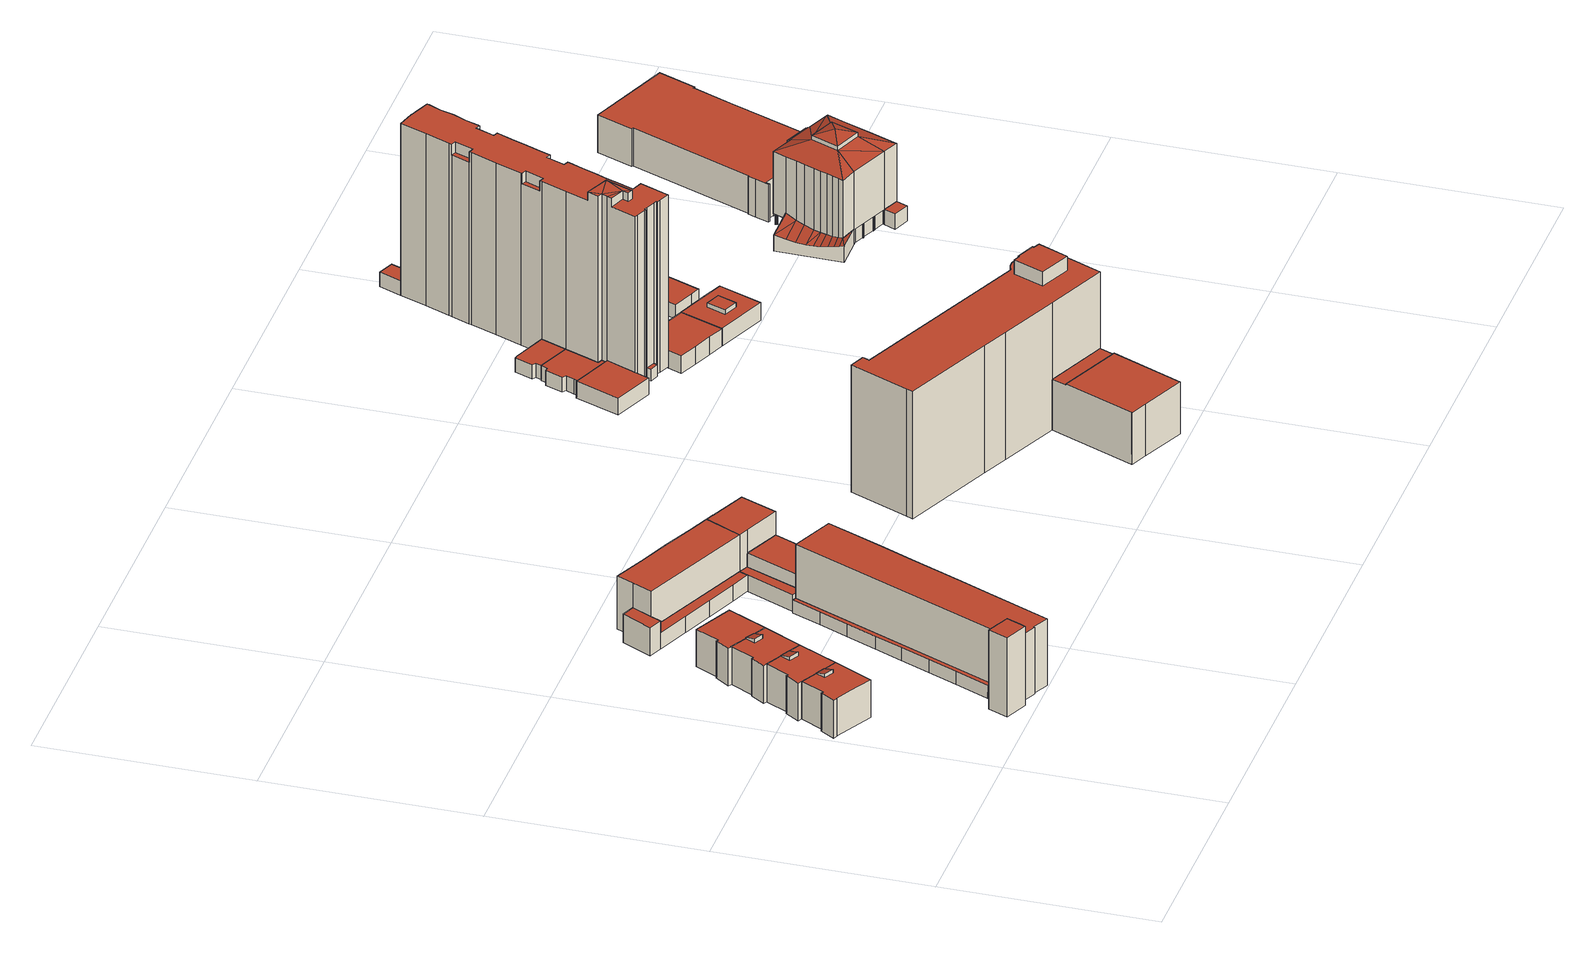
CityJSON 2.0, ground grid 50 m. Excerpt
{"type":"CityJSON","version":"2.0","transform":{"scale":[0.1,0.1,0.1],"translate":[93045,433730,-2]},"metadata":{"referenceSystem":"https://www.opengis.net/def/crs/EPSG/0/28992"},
"CityObjects":{
"building1":{"type":"Building","attributes":{"measuredHeight":10.31,"yearOfConstruction":1955},"address":[{"CountryName":"Nederland","LocalityName":"Rotterdam","ThoroughfareNumber":"8-8","ThoroughfareName":"Goereesestraat","PostalCode":"3083DJ"}],"geometry":[{"type":"Solid","lod":"2","boundaries":[[[[0,1,2,3]],[[4,5,6,7,8,9]],[[10,11,12,13,14,15,0,3]],[[1,16,17,2]],[[18,19,20,21]],[[7,18,21,8]],[[14,4,9,15]],[[12,22,23,13]],[[22,24,25,23]],[[16,20,19,17]],[[10,25,24,11]],[[12,11,24,22]],[[17,19,18,7,6,5,4,14,13,23,25,10,3,2]],[[0,15,9,8,21,20,16,1]]]],"semantics":{"surfaces":[{"type":"WallSurface"},{"type":"RoofSurface"},{"type":"GroundSurface"}],"values":[[0,0,0,0,0,0,0,0,0,0,0,1,1,2]]}}]},
"building2":{"type":"Building","attributes":{"measuredHeight":10.3,"yearOfConstruction":1955},"address":[{"CountryName":"Nederland","LocalityName":"Rotterdam","ThoroughfareNumber":"6-6","ThoroughfareName":"Goereesestraat","PostalCode":"3083DJ"}],"geometry":[{"type":"Solid","lod":"2","boundaries":[[[[26,27,28,29]],[[3,30,31,0]],[[14,13,10,3,0,15]],[[32,33,34,35]],[[36,26,29,37]],[[38,39,36,37,40,41,42,43]],[[40,14,15,41]],[[42,44,45,43]],[[44,32,35,45]],[[38,28,27,39]],[[33,31,30,34]],[[36,39,27,26]],[[3,10,13,14,40,37,29,28,38,43,45,35,34,30]],[[32,44,42,41,15,0,31,33]]]],"semantics":{"surfaces":[{"type":"WallSurface"},{"type":"RoofSurface"},{"type":"GroundSurface"}],"values":[[0,0,0,0,0,0,0,0,0,0,0,1,1,2]]}}]},
"building3":{"type":"Building","attributes":{"measuredHeight":10.37,"yearOfConstruction":1955},"address":[{"CountryName":"Nederland","LocalityName":"Rotterdam","ThoroughfareNumber":"4","ThoroughfareName":"Goereesestraat","PostalCode":"3083DJ"}],"geometry":[{"type":"Solid","lod":"2","boundaries":[[[[43,45,44,42]],[[46,47,48,49,50,51,52,53]],[[54,55,56,57]],[[40,37,38,43,42,41]],[[45,56,55,44]],[[49,58,59,50]],[[58,60,61,59]],[[53,62,63,46]],[[62,64,65,63]],[[47,61,60,48]],[[64,54,57,65]],[[51,40,41,52]],[[50,59,61,47,46,63,65,57,56,45,43,38,37,40,51]],[[49,48,60,58]],[[64,62,53,52,41,42,44,55,54]]]],"semantics":{"surfaces":[{"type":"WallSurface"},{"type":"RoofSurface"},{"type":"GroundSurface"}],"values":[[0,0,0,0,0,0,0,0,0,0,0,0,1,1,2]]}}]},
"building4":{"type":"Building","attributes":{"measuredHeight":9.32,"yearOfConstruction":1955},"address":[{"CountryName":"Nederland","LocalityName":"Rotterdam","ThoroughfareNumber":"2","ThoroughfareName":"Goereesestraat","PostalCode":"3083DJ"}],"geometry":[{"type":"Solid","lod":"2","boundaries":[[[[66,67,68,69]],[[67,70,71,68]],[[63,72,73,74]],[[51,50,47,46,75,76]],[[77,51,76,78]],[[78,66,69,77]],[[70,73,72,71]],[[46,63,74,75]],[[46,47,50,51,77,69,68,71,72,63]],[[66,78,76,75,74,73,70,67]]]],"semantics":{"surfaces":[{"type":"WallSurface"},{"type":"RoofSurface"},{"type":"GroundSurface"}],"values":[[0,0,0,0,0,0,0,0,1,2]]}}]},
"building5":{"type":"Building","attributes":{"measuredHeight":19.72,"yearOfConstruction":1990},"address":[{"CountryName":"Nederland","LocalityName":"Rotterdam","ThoroughfareNumber":"100-114","ThoroughfareName":"Zuidplein","PostalCode":"3083CX"}],"children":["building5-1","building5-2","building5-3"]},
"building5-1":{"type":"BuildingPart","attributes":{"measuredHeight":16.6},"parents":["building5"],"geometry":[{"type":"Solid","lod":"2","boundaries":[[[[79,80,81,82]],[[83,84,85,86]],[[87,88,89,90,91]],[[92,93,94,95]],[[93,83,86,94]],[[84,96,97,85]],[[96,98,99,97]],[[98,100,101,99]],[[100,102,103,101]],[[102,104,105,103]],[[104,106,107,105]],[[106,90,89,107]],[[108,109,81,80]],[[109,110,82,81]],[[87,111,112,88]],[[111,113,114,112]],[[115,116,95,94,86,85,97,99,101,103,105,107,89,88,112,114]],[[109,108,91,90,106,104,102,100,98,96,84,83,93,92,117,110]],[[80,79,113,111]],[[114,113,79,82,115]],[[87,91,108,80,111]],[[115,82,110,117,116]],[[117,92,95,116]]]],"semantics":{"surfaces":[{"type":"OuterCeilingSurface"},{"type":"WallSurface"},{"type":"RoofSurface"},{"type":"GroundSurface"},{"type":"ClosureSurface"}],"values":[[0,1,1,1,1,1,1,1,1,1,1,1,1,1,1,1,2,3,4,4,4,4,4]]}}]},
"building5-2":{"type":"BuildingPart","attributes":{"measuredHeight":19.72},"parents":["building5"],"geometry":[{"type":"Solid","lod":"2","boundaries":[[[[118,119,120,121]],[[122,123,118,121,124,125]],[[124,126,114,113,125]],[[110,127,79,82]],[[127,123,122,79]],[[126,128,115,114]],[[128,129,116,115]],[[129,130,95,116]],[[95,130,131,132,92]],[[119,132,131,120]],[[124,121,120,131,130,129,128,126]],[[92,132,119,118,123,127,110,117]],[[113,114,115,82,79]],[[92,117,116,95]],[[79,122,125,113]],[[116,117,110,82,115]]]],"semantics":{"surfaces":[{"type":"WallSurface"},{"type":"RoofSurface"},{"type":"GroundSurface"},{"type":"ClosureSurface"}],"values":[[0,0,0,0,0,0,0,0,0,0,1,2,3,3,3,3]]}}]},
"building5-3":{"type":"BuildingPart","attributes":{"measuredHeight":3.2},"parents":["building5"],"geometry":[{"type":"Solid","lod":"2","boundaries":[[[[80,79,122,133]],[[134,135,136,133,137]],[[138,139,140,141]],[[139,142,143,140]],[[142,144,145,143]],[[144,146,147,145]],[[146,148,149,147]],[[148,135,134,149]],[[125,137,133,122]],[[136,108,80,133]],[[91,138,141,87]],[[137,125,113,111,87,141,140,143,145,147,149,134]],[[148,146,144,142,139,138,91,108,136,135]],[[80,108,91,87,111]],[[111,113,79,80]],[[113,125,122,79]]]],"semantics":{"surfaces":[{"type":"OuterCeilingSurface"},{"type":"WallSurface"},{"type":"RoofSurface"},{"type":"GroundSurface"},{"type":"ClosureSurface"}],"values":[[0,1,1,1,1,1,1,1,1,1,1,2,3,4,4,4]]}}]},
"building6":{"type":"Building","attributes":{"measuredHeight":13.21,"yearOfConstruction":1990},"address":[{"CountryName":"Nederland","LocalityName":"Rotterdam","ThoroughfareNumber":"116","ThoroughfareName":"Zuidplein","PostalCode":"3083CX"}],"children":["building6-1","building6-2","building6-3"]},
"building6-1":{"type":"BuildingPart","parents":["building6"],"geometry":[{"type":"Solid","lod":"2","boundaries":[[[[150,151,152,153]],[[154,150,153,155]],[[156,154,155,157]],[[151,158,159,152]],[[160,156,157,161]],[[158,151,150,154,156,160,162]],[[157,155,153,152,159,163,161]],[[161,163,162,160]],[[163,159,158,162]]]],"semantics":{"surfaces":[{"type":"WallSurface"},{"type":"RoofSurface"},{"type":"GroundSurface"},{"type":"ClosureSurface"}],"values":[[0,0,0,0,0,1,2,3,3]]}}]},
"building6-2":{"type":"BuildingPart","parents":["building6"],"geometry":[{"type":"Solid","lod":"2","boundaries":[[[[164,165,166,167,168]],[[160,161,169,170,171]],[[160,171,172,173,162]],[[174,175,176,177]],[[175,178,179,176]],[[178,168,167,179]],[[169,174,177,170]],[[165,173,172,166]],[[171,170,177,176,179,167,166,172]],[[174,169,161,163,164,168,178,175]],[[165,164,163,162,173]],[[160,162,163,161]]]],"semantics":{"surfaces":[{"type":"WallSurface"},{"type":"RoofSurface"},{"type":"GroundSurface"},{"type":"ClosureSurface"}],"values":[[0,0,0,0,0,0,0,0,1,2,3,3]]}}]},
"building6-3":{"type":"BuildingPart","parents":["building6"],"geometry":[{"type":"Solid","lod":"2","boundaries":[[[[165,173,162,163,164]],[[164,180,181,165]],[[173,182,158,162]],[[180,183,184,181]],[[158,182,184,183,159]],[[184,182,173,165,181]],[[180,164,163,159,183]],[[162,158,159,163]]]],"semantics":{"surfaces":[{"type":"ClosureSurface"},{"type":"WallSurface"},{"type":"RoofSurface"},{"type":"GroundSurface"}],"values":[[0,1,1,1,1,2,3,0]]}}]},
"building7":{"type":"Building","attributes":{"measuredHeight":13.23,"yearOfConstruction":1990},"address":[{"CountryName":"Nederland","LocalityName":"Rotterdam","ThoroughfareNumber":"116","ThoroughfareName":"Zuidplein","PostalCode":"3083CX"}],"children":["building7-1","building7-2","building7-3"]},
"building7-1":{"type":"BuildingPart","parents":["building7"],"geometry":[{"type":"Solid","lod":"2","boundaries":[[[[185,186,187,188]],[[186,189,190,191,187]],[[192,193,156,160]],[[193,191,190,156]],[[185,160,156,190,189,186]],[[187,191,193,192,188]],[[188,192,160,185]]]],"semantics":{"surfaces":[{"type":"ClosureSurface"},{"type":"WallSurface"},{"type":"RoofSurface"},{"type":"GroundSurface"}],"values":[[0,1,1,1,2,3,0]]}}]},
"building7-2":{"type":"BuildingPart","parents":["building7"],"geometry":[{"type":"Solid","lod":"2","boundaries":[[[[194,195,196,188,185]],[[185,186,197,194]],[[195,198,199,196]],[[199,198,197,186,187]],[[195,194,197,198]],[[199,187,188,196]],[[188,187,186,185]]]],"semantics":{"surfaces":[{"type":"ClosureSurface"},{"type":"WallSurface"},{"type":"RoofSurface"},{"type":"GroundSurface"}],"values":[[0,1,1,1,2,3,0]]}}]},
"building7-3":{"type":"BuildingPart","parents":["building7"],"geometry":[{"type":"Solid","lod":"2","boundaries":[[[[200,201,202,203]],[[201,204,205,202]],[[204,206,170,205]],[[171,170,206,192,160]],[[195,196,200,203,207]],[[185,194,208,171,160]],[[207,208,194,195]],[[203,202,205,170,171,208,207]],[[188,192,206,204,201,200,196]],[[185,160,192,188]],[[185,188,196,195,194]]]],"semantics":{"surfaces":[{"type":"WallSurface"},{"type":"RoofSurface"},{"type":"GroundSurface"},{"type":"ClosureSurface"}],"values":[[0,0,0,0,0,0,0,1,2,3,3]]}}]},
"building8":{"type":"Building","attributes":{"measuredHeight":35.23,"yearOfConstruction":1990},"address":[{"CountryName":"Nederland","LocalityName":"Rotterdam","ThoroughfareNumber":"8-68","ThoroughfareName":"Zuidplein","PostalCode":"3083CW"}],"children":["building8-1","building8-2","building8-3","building8-4"]},
"building8-1":{"type":"BuildingPart","parents":["building8"],"geometry":[{"type":"Solid","lod":"2","boundaries":[[[[209,210,211,212]],[[213,214,215,216,209,212]],[[217,218,219,220]],[[220,221,222,223,224,217]],[[223,214,213,224]],[[225,211,210,226]],[[218,225,226,219]],[[222,215,214,223]],[[212,211,225,218,217,224,213]],[[219,226,210,209,216,221,220]],[[221,216,215,222]]]],"semantics":{"surfaces":[{"type":"WallSurface"},{"type":"RoofSurface"},{"type":"GroundSurface"},{"type":"ClosureSurface"}],"values":[[0,0,0,0,0,0,0,1,1,2,3]]}}]},
"building8-2":{"type":"BuildingPart","parents":["building8"],"geometry":[{"type":"Solid","lod":"2","boundaries":[[[[227,228,229,230,231]],[[230,232,233,231]],[[232,234,235,233]],[[236,228,227,237]],[[237,227,231,233,235,238,239,240,241,242]],[[243,244,245,246,247,248,234,232,230,229]],[[241,240,246,245]],[[234,248,238,235]],[[243,236,237,242,244]],[[239,238,248,247]],[[240,239,247,246]],[[242,241,245,244]],[[243,229,228,236]]]],"semantics":{"surfaces":[{"type":"WallSurface"},{"type":"RoofSurface"},{"type":"GroundSurface"},{"type":"ClosureSurface"}],"values":[[0,0,0,0,1,2,3,3,3,3,3,3,3]]}}]},
"building8-3":{"type":"BuildingPart","parents":["building8"],"geometry":[{"type":"Solid","lod":"2","boundaries":[[[[236,228,229,243]],[[249,236,243,250]],[[251,252,253,254]],[[252,229,228,253]],[[254,249,250,251]],[[228,236,249,254,253]],[[243,229,252,251,250]]]],"semantics":{"surfaces":[{"type":"ClosureSurface"},{"type":"WallSurface"},{"type":"RoofSurface"},{"type":"GroundSurface"}],"values":[[0,1,1,1,1,2,3]]}}]},
"building8-4":{"type":"BuildingPart","parents":["building8"],"geometry":[{"type":"Solid","lod":"2","boundaries":[[[[255,256,257,258]],[[259,260,249,250,243,236,237]],[[261,262,263,264,265]],[[260,265,264,250,249]],[[266,267,268,269]],[[267,270,271,268]],[[270,263,262,271]],[[272,273,274,275]],[[276,277,278,279]],[[273,276,279,274]],[[216,215,280,281,282]],[[283,284,285,286]],[[281,283,286,282]],[[287,280,215,222]],[[288,289,290,291]],[[291,292,293,288]],[[256,294,295,257]],[[239,238,296,297]],[[240,239,297,298]],[[258,293,292,255]],[[289,299,300,290]],[[301,302,303,304]],[[302,285,284,303]],[[241,240,298,305]],[[306,259,307,308]],[[309,235,234,301,304]],[[277,306,308,278]],[[299,310,311,300]],[[310,295,294,311]],[[307,259,237,242,312]],[[242,241,305,312]],[[222,221,266,269,287]],[[309,296,238,235]],[[265,272,275,261]],[[279,278,308,307,312,305,298,297,296,309,304,303,284,283,281,280,287,269,268,271,262,261,275,274],[289,288,293,258,257,295,310,299]],[[265,260,259,306,277,276,273,272]],[[255,292,291,290,300,311,294,256]],[[247,246,245,244,243,250,264,263,270,267,266,221,216,282,286,285,302,301,234,248]],[[247,248,238,239]],[[237,236,243,244,242]],[[244,245,241,242]],[[245,246,240,241]],[[235,238,248,234]],[[222,215,216,221]],[[246,247,239,240]]]],"semantics":{"surfaces":[{"type":"WallSurface"},{"type":"RoofSurface"},{"type":"GroundSurface"},{"type":"ClosureSurface"}],"values":[[0,0,0,0,0,0,0,0,0,0,0,0,0,0,0,0,0,0,0,0,0,0,0,0,0,0,0,0,0,0,0,0,0,0,1,1,1,2,3,3,3,3,3,3,3]]}}]},
"building9":{"type":"Building","attributes":{"measuredHeight":4.16,"yearOfConstruction":1941},"address":[{"CountryName":"Nederland","LocalityName":"Rotterdam","ThoroughfareNumber":"218","ThoroughfareName":"Mijnsherenlaan","PostalCode":"3083BZ"}],"geometry":[{"type":"Solid","lod":"2","boundaries":[[[[313,314,315,316,317]],[[318,314,313,319]],[[320,321,322,323]],[[324,325,326,327]],[[328,329,330,331]],[[329,315,314,330]],[[332,333,334,335]],[[336,337,338,339]],[[340,320,323,341]],[[342,338,337,340,341]],[[321,324,327,322]],[[331,326,325,328]],[[316,334,333,317]],[[343,332,335,344]],[[345,343,344,346]],[[347,345,346,348]],[[319,349,347,348,350,318]],[[339,318,350,336]],[[333,332,343,345,347,349,319,313,317]],[[338,342,341,323,322,327,326,331,330,314,318,339]],[[320,340,337,336,350,348,346,344,335,334,316,315,329,328,325,324,321]]]],"semantics":{"surfaces":[{"type":"WallSurface"},{"type":"RoofSurface"},{"type":"GroundSurface"}],"values":[[0,0,0,0,0,0,0,0,0,0,0,0,0,0,0,0,0,0,1,1,2]]}}]},
"building10":{"type":"Building","attributes":{"measuredHeight":3.56,"yearOfConstruction":1941},"address":[{"CountryName":"Nederland","LocalityName":"Rotterdam","ThoroughfareNumber":"216","ThoroughfareName":"Mijnsherenlaan","PostalCode":"3083BZ"}],"geometry":[{"type":"Solid","lod":"2","boundaries":[[[[351,352,323,353]],[[354,341,355,356]],[[353,357,358,351]],[[341,323,352,355]],[[359,358,357,360]],[[361,359,360,362]],[[356,361,362,354]],[[354,362,360,357,353,323,341]],[[351,358,359,361,356,355,352]]]],"semantics":{"surfaces":[{"type":"WallSurface"},{"type":"RoofSurface"},{"type":"GroundSurface"}],"values":[[0,0,0,0,0,0,0,1,2]]}}]},
"building11":{"type":"Building","attributes":{"measuredHeight":4.33,"yearOfConstruction":1947},"address":[{"CountryName":"Nederland","LocalityName":"Rotterdam","ThoroughfareNumber":"123","ThoroughfareName":"Zuidplein","PostalCode":"3083CN"}],"geometry":[{"type":"Solid","lod":"2","boundaries":[[[[363,364,365,366]],[[367,368,369,370]],[[368,371,372,369]],[[373,372,371,374]],[[375,373,374,376]],[[364,375,376,365]],[[377,378,379,380]],[[378,367,370,379]],[[366,381,382,363]],[[381,377,380,382]],[[373,375,364,363,382,380,379,370,369,372]],[[365,376,374,371,368,367,378,377,381,366]]]],"semantics":{"surfaces":[{"type":"WallSurface"},{"type":"RoofSurface"},{"type":"GroundSurface"}],"values":[[0,0,0,0,0,0,0,0,0,0,1,2]]}}]},
"building12":{"type":"Building","attributes":{"measuredHeight":45.08,"yearOfConstruction":1949},"address":[{"CountryName":"Nederland","LocalityName":"Rotterdam","ThoroughfareNumber":"237-275","ThoroughfareName":"Zuidplein","PostalCode":"3083CR"}],"children":["building12-1","building12-2"]},
"building12-1":{"type":"BuildingPart","parents":["building12"],"geometry":[{"type":"Solid","lod":"2","boundaries":[[[[383,384,385,386]],[[387,388,389,390]],[[388,385,384,389]],[[390,383,386,387]],[[390,389,384,383]],[[386,385,388,387]]]],"semantics":{"surfaces":[{"type":"ClosureSurface"},{"type":"WallSurface"},{"type":"RoofSurface"},{"type":"GroundSurface"}],"values":[[0,1,1,1,2,3]]}}]},
"building12-2":{"type":"BuildingPart","parents":["building12"],"geometry":[{"type":"Solid","lod":"2","boundaries":[[[[391,392,393,394]],[[395,396,397,398,399]],[[400,401,402,403,404]],[[405,406,407,408]],[[409,410,411,412]],[[413,414,415,416]],[[392,405,408,393]],[[417,418,419,420]],[[406,413,416,407]],[[414,421,422,415]],[[423,424,425,426]],[[427,391,394,428]],[[429,427,428,430]],[[431,429,430,432]],[[433,431,432,434]],[[435,433,434,436]],[[437,435,436,438]],[[424,439,440,425]],[[439,437,438,440]],[[441,442,443,444]],[[445,446,447,448]],[[446,449,450,447]],[[451,452,453,454]],[[452,401,400,453]],[[455,456,457,458]],[[459,460,461,462]],[[463,459,462,464]],[[465,466,467,468]],[[469,467,466,470]],[[471,469,470,472]],[[473,471,472,474]],[[474,475,476,473]],[[477,403,402,478]],[[383,384,479,480]],[[481,482,483,484]],[[485,486,487,488]],[[489,490,491,492]],[[493,477,478,494]],[[495,496,497,481,484,498]],[[485,488,495,498,499,500]],[[501,502,503,504]],[[482,505,506,483]],[[398,409,412,399]],[[410,500,499,411]],[[507,508,509,510]],[[508,511,512,509]],[[513,396,395,514]],[[515,516,517,518]],[[519,520,521,522]],[[523,517,516,524]],[[525,526,527,528]],[[529,530,531,532]],[[486,533,534,487]],[[532,501,504,529]],[[510,513,514,507]],[[535,536,479,384,385]],[[537,538,531,530,539]],[[503,502,540,541,542]],[[538,540,502,531]],[[535,537,539,536]],[[541,543,544,542]],[[543,545,546,544]],[[547,546,545,548,549,419,418,550]],[[548,551,552,549]],[[527,526,552,551,491,490]],[[553,493,494,554]],[[555,556,557,558,515,518,553,554]],[[505,556,555,506]],[[559,547,550,560]],[[561,512,511,562,563]],[[480,564,565,386,383]],[[562,565,564,563]],[[566,512,561,567]],[[496,534,533,497]],[[426,441,444,423]],[[442,445,448,443]],[[528,568,569,525]],[[570,450,449,571]],[[454,570,571,451]],[[572,573,574,575]],[[576,572,575,577]],[[456,576,577,457]],[[578,461,460,579]],[[567,397,396,566]],[[578,579,580,455,458]],[[463,464,465,468,581]],[[581,580,579,463]],[[557,523,524,558]],[[522,582,583,519]],[[568,521,520,569]],[[422,421,584,476,475]],[[404,584,421,400]],[[582,585,586,574,573,583]],[[492,586,585,489]],[[560,417,420,559]],[[495,488,487,534,496]],[[489,527,490]],[[522,489,585]],[[528,527,489]],[[522,585,582]],[[528,489,522]],[[568,522,521]],[[528,522,568]],[[396,513,510,509,512,566]],[[561,563,564,480,479,536,539,530,529,504,503,542,544,546,547,559,420,419,549,552,526,525,569,520,519,583,573,572,576,456,455,580,581,468,467,469,471,473,476,584,404,403,477,493,553,518,517,523,557,556,505,482,481,497,533,486,485,500,410,409,398,397,567]],[[524,516,515,558]],[[439,424,423,444,443,448,447,450,570,454,453,400,421,414,413,406,405,392,391,427,429,431,433,435,437]],[[463,579,460,459]],[[531,502,501,532]],[[550,418,417,560]],[[475,474,472,470,466,465,464,462,461,578,458,457,577,575,574,586,492,491,551,548,545,543,541,540,538,537,535,385,386,565,562,511,508,507,514,395,399,412,411,499,498,484,483,506,555,554,494,478,402,401,452,451,571,449,446,445,442,441,426,425,440,438,436,434,432,430,428,394,393,408,407,416,415,422]],[[386,385,384,383]]]],"semantics":{"surfaces":[{"type":"WallSurface"},{"type":"RoofSurface"},{"type":"GroundSurface"},{"type":"ClosureSurface"}],"values":[[0,0,0,0,0,0,0,0,0,0,0,0,0,0,0,0,0,0,0,0,0,0,0,0,0,0,0,0,0,0,0,0,0,0,0,0,0,0,0,0,0,0,0,0,0,0,0,0,0,0,0,0,0,0,0,0,0,0,0,0,0,0,0,0,0,0,0,0,0,0,0,0,0,0,0,0,0,0,0,0,0,0,0,0,0,0,0,0,0,0,0,0,0,0,0,1,1,1,1,1,1,1,1,1,1,1,1,1,1,1,2,3]]}}]},
"building13":{"type":"Building","attributes":{"measuredHeight":5.47,"yearOfConstruction":1947},"address":[{"CountryName":"Nederland","LocalityName":"Rotterdam","ThoroughfareNumber":"117","ThoroughfareName":"Zuidplein","PostalCode":"3083CN"}],"geometry":[{"type":"Solid","lod":"2","boundaries":[[[[587,588,589,590]],[[591,592,593,594]],[[595,596,597,598]],[[594,599,600,591]],[[599,366,601,600]],[[596,589,588,597]],[[598,587,590,595]],[[366,365,602,601]],[[592,602,365,593]],[[592,591,600,601,602],[587,598,597,588]],[[595,590,589,596]],[[365,366,599,594,593]]]],"semantics":{"surfaces":[{"type":"WallSurface"},{"type":"RoofSurface"},{"type":"GroundSurface"}],"values":[[0,0,0,0,0,0,0,0,0,1,1,2]]}}]},
"building14":{"type":"Building","attributes":{"measuredHeight":3.5,"yearOfConstruction":1998},"address":[{"CountryName":"Nederland","LocalityName":"Rotterdam","ThoroughfareNumber":"582-582","ThoroughfareName":"Wevershoekstraat","PostalCode":"3083CZ"}],"geometry":[{"type":"Solid","lod":"2","boundaries":[[[[603,604,605,606]],[[607,603,606,608]],[[609,607,608,610]],[[604,611,612,605]],[[611,613,614,612]],[[615,614,613,616]],[[610,617,618,609]],[[617,615,616,618]],[[618,616,613,611,604,603,607,609]],[[610,608,606,605,612,614,615,617]]]],"semantics":{"surfaces":[{"type":"WallSurface"},{"type":"RoofSurface"},{"type":"GroundSurface"}],"values":[[0,0,0,0,0,0,0,0,1,2]]}}]},
"building15":{"type":"Building","attributes":{"measuredHeight":22.75,"yearOfConstruction":1970},"address":[{"CountryName":"Nederland","LocalityName":"Rotterdam","ThoroughfareNumber":"113-113","ThoroughfareName":"Zuidplein","PostalCode":"3083CN"}],"children":["building15-1","building15-2","building15-3","building15-4"]},
"building15-1":{"type":"BuildingPart","attributes":{"measuredHeight":3.65},"parents":["building15"],"geometry":[{"type":"Solid","lod":"2","boundaries":[[[[619,620,621,622]],[[620,623,624,621]],[[623,625,626,624]],[[625,619,622,626]],[[622,621,624,626]],[[619,625,623,620]]]],"semantics":{"surfaces":[{"type":"ClosureSurface"},{"type":"WallSurface"},{"type":"RoofSurface"},{"type":"GroundSurface"}],"values":[[0,1,1,1,2,3]]}}]},
"building15-2":{"type":"BuildingPart","attributes":{"measuredHeight":4.03},"parents":["building15"],"geometry":[{"type":"Solid","lod":"2","boundaries":[[[[627,628,629,630,631,632,633,634,635,636,637,638]],[[639,628,627,640]],[[641,642,630,629,643]],[[636,635,644]],[[640,627,645]],[[638,637,646,645]],[[637,636,647,646]],[[634,633,648,649]],[[647,636,644]],[[627,638,645]],[[650,630,642]],[[650,631,630]],[[635,634,649,644]],[[632,631,650,651]],[[633,632,651,648]],[[628,639,652,653,654,655,656,657,658,659,643,629]],[[659,658,651,650]],[[655,654,647,644]],[[650,642,641,643,659]],[[652,639,640,645]],[[658,657,648,651]],[[657,656,649,648]],[[656,655,644,649]],[[654,653,646,647]],[[653,652,645,646]]]],"semantics":{"surfaces":[{"type":"WallSurface"},{"type":"RoofSurface"},{"type":"GroundSurface"},{"type":"ClosureSurface"}],"values":[[0,0,0,1,1,1,1,1,1,1,1,1,1,1,1,2,3,3,3,3,3,3,3,3,3]]}}]},
"building15-3":{"type":"BuildingPart","attributes":{"measuredHeight":3.82},"parents":["building15"],"geometry":[{"type":"Solid","lod":"2","boundaries":[[[[660,661,662,663]],[[664,665,666,667]],[[663,664,667,660]],[[665,662,661,666]],[[660,667,666,661]],[[663,662,665,664]]]],"semantics":{"surfaces":[{"type":"ClosureSurface"},{"type":"WallSurface"},{"type":"RoofSurface"},{"type":"GroundSurface"}],"values":[[0,1,1,1,2,3]]}}]},
"building15-4":{"type":"BuildingPart","attributes":{"measuredHeight":22.75},"parents":["building15"],"geometry":[{"type":"MultiSurface","lod":"2","boundaries":[[[668,660,641,669,670,671,672,673,674,675,676,677,678,679,680,681]],[[682,683,684,685,686,687,688,689,690,691],[692,693,694,695,696,697,698,699,700,701],[702,703,704,705,706,707,708,709,710,711],[712,713,714,715,716,717,718,719,720,721]],[[722,639,682,691]],[[723,724,671,670]],[[725,726,673,672]],[[687,727,728,729,730]],[[730,731,688,687]],[[732,729,728,733]],[[734,735,736,737]],[[738,663,660,668]],[[724,725,672,671]],[[739,740,676,675]],[[683,682,640,741,742]],[[644,649,743,744]],[[745,741,640,645]],[[746,745,645,646]],[[646,647,747,746]],[[647,644,744,747]],[[649,648,748,743]],[[648,651,749,748]],[[651,650,750,749]],[[751,736,735,752]],[[753,754,681,680]],[[755,756,685,684]],[[757,758,710,709]],[[759,760,698,697]],[[761,762,703,702]],[[726,763,674,673]],[[752,764,765,751]],[[766,750,650,642]],[[767,661,662]],[[641,660,768,766,642]],[[660,661,767,768]],[[740,769,677,676]],[[770,771,679,678]],[[772,773,706,705]],[[764,734,737,765]],[[774,775,714,713]],[[769,770,678,677]],[[771,753,680,679]],[[760,776,699,698]],[[777,778,717,716]],[[779,727,687,686]],[[742,755,684,683]],[[780,772,705,704]],[[778,781,718,717]],[[782,774,713,712]],[[762,780,704,703]],[[775,783,715,714]],[[784,785,690,689]],[[786,723,670,669]],[[787,788,692,701]],[[781,789,719,718]],[[790,782,712,721]],[[621,791,767,662,620]],[[622,619,732,733,792]],[[621,622,792,791]],[[793,787,701,700]],[[754,738,668,681]],[[773,794,707,706]],[[776,793,700,699]],[[763,739,675,674]],[[795,796,696,695]],[[789,797,720,719]],[[758,798,711,710]],[[783,777,716,715]],[[798,761,702,711]],[[794,799,708,707]],[[799,757,709,708]],[[788,800,693,692]],[[800,801,694,693]],[[801,795,695,694]],[[796,759,697,696]],[[797,790,721,720]],[[731,784,689,688]],[[785,722,691,690]],[[643,786,669,641]],[[756,779,686,685]],[[735,734,802]],[[765,737,728]],[[750,751,765,742,741,745,746,747,744,743,748,749]],[[755,765,727,803]],[[802,752,735]],[[727,765,728]],[[727,779,756,755,803]],[[802,734,764]],[[766,751,750]],[[768,736,751]],[[733,737,736,767,791,792]],[[764,752,802]],[[736,768,767]],[[728,737,733]],[[766,768,751]],[[765,755,742]],[[787,793,776,760,759,796,795,801,800,788]],[[731,730,729,732,619,620,662,663,738,754,753,771,770,769,740,739,763,726,725,724,723,786,643,659,658,657,656,655,654,653,652,639,722,785,784]],[[783,775,774,782,790,797,789,781,778,777]],[[762,761,798,758,757,799,794,773,772,780]],[[641,642,650,659,643]],[[647,654,655,644]],[[661,660,663,662]],[[639,652,645,640]],[[652,653,646,645]],[[656,657,648,649]],[[657,658,651,648]],[[620,619,622,621]],[[653,654,647,646]],[[658,659,650,651]],[[655,656,649,644]]],"semantics":{"surfaces":[{"type":"OuterCeilingSurface"},{"type":"WallSurface"},{"type":"RoofSurface"},{"type":"GroundSurface"},{"type":"ClosureSurface"}],"values":[0,0,1,1,1,1,1,1,1,1,1,1,1,1,1,1,1,1,1,1,1,1,1,1,1,1,1,1,1,1,1,1,1,1,1,1,1,1,1,1,1,1,1,1,1,1,1,1,1,1,1,1,1,1,1,1,1,1,1,1,1,1,1,1,1,1,1,1,1,1,1,1,1,1,1,1,1,1,2,2,2,2,2,2,2,2,2,2,2,2,2,2,2,2,3,3,3,3,4,4,4,4,4,4,4,4,4,4,4]}}]},
"building16":{"type":"Building","attributes":{"measuredHeight":9.43,"yearOfConstruction":1970},"address":[{"CountryName":"Nederland","LocalityName":"Rotterdam","ThoroughfareNumber":"578-580","ThoroughfareName":"Wevershoekstraat","PostalCode":"3083CZ"}],"geometry":[{"type":"Solid","lod":"2","boundaries":[[[[804,805,806,807]],[[805,808,809,806]],[[810,811,812,813]],[[811,814,815,812]],[[814,816,817,815]],[[816,804,807,817]],[[808,818,819,809]],[[818,820,821,819]],[[822,823,824,825]],[[823,826,827,824]],[[828,829,830,831]],[[832,833,834,835]],[[833,836,837,834]],[[836,828,831,837]],[[820,838,839,821]],[[826,810,813,827]],[[829,822,825,830]],[[838,832,835,839]],[[834,837,831,830,825,824,827,813,812,815,817,807,806,809,819,821,839,835]],[[838,820,818,808,805,804,816,814,811,810,826,823,822,829,828,836,833,832]]]],"semantics":{"surfaces":[{"type":"WallSurface"},{"type":"RoofSurface"},{"type":"GroundSurface"}],"values":[[0,0,0,0,0,0,0,0,0,0,0,0,0,0,0,0,0,0,1,2]]}}]}
},
"vertices":[
[64,463,8],[36,407,8],[36,407,102],[64,463,102],[112,325,102],[81,341,102],[58,353,102],[19,373,102],[19,373,8],[112,325,8],[104,443,102],[104,443,103],[126,432,103],[126,432,102],[158,416,102],[158,416,8],[31,410,8],[31,410,102],[18,372,102],[9,376,102],[9,376,8],[18,372,8],[115,409,111],[115,409,102],[93,421,111],[93,421,102],
[161,500,111],[138,512,111],[138,512,102],[161,500,102],[55,468,102],[55,468,8],[81,498,8],[77,501,8],[77,501,102],[81,498,102],[173,524,103],[173,524,102],[150,535,102],[150,535,103],[204,509,102],[204,509,8],[110,555,8],[110,555,102],[110,554,8],[110,554,102],
[156,647,102],[196,626,102],[196,626,104],[218,615,104],[218,615,102],[250,599,102],[250,599,8],[156,647,8],[123,591,8],[101,558,8],[101,558,102],[123,591,102],[206,592,112],[206,592,102],[184,603,112],[184,603,102],[155,645,8],[155,645,102],[127,589,8],[127,589,102],
[202,737,9],[173,680,9],[173,680,102],[202,737,102],[169,683,9],[169,683,102],[147,650,102],[147,650,9],[155,645,9],[156,647,9],[250,599,9],[296,692,102],[296,692,9],
[257,78,22],[269,104,22],[280,100,22],[269,73,22],[304,21,7],[344,3,7],[344,3,173],[304,21,173],[480,600,39],[480,600,173],[581,557,173],[581,557,7],[480,600,7],[259,38,7],[303,19,7],[303,19,173],[259,38,173],[403,141,7],[403,141,173],[433,210,7],[433,210,173],[463,280,7],[463,280,173],[491,347,7],[491,347,173],[522,418,7],[522,418,173],[552,488,7],[552,488,173],[269,104,7],[280,100,7],[269,73,7],[269,104,39],[269,104,173],[257,78,39],[257,78,173],[269,73,173],[273,71,173],[273,71,7],
[218,95,7],[198,48,7],[198,48,204],[218,95,204],[246,83,22],[246,83,7],[246,83,204],[246,83,39],[257,78,204],[257,78,7],[269,73,204],[273,71,204],[259,38,204],[253,25,204],[253,25,7],
[258,109,22],[293,189,39],[293,189,7],[258,109,7],[258,109,39],[470,604,7],[441,535,7],[441,535,39],[470,604,39],[411,466,7],[411,466,39],[380,394,7],[380,394,39],[352,328,7],[352,328,39],[323,259,7],[323,259,39],
[397,767,52],[323,797,52],[323,797,12],[397,767,12],[471,737,52],[471,737,12],[519,718,52],[519,718,12],[244,829,52],[244,829,12],[528,738,52],[528,738,12],[255,853,52],[255,853,12],
[278,900,12],[278,900,82],[278,900,144],[294,940,144],[294,940,12],[568,823,12],[568,823,144],[528,738,144],[255,853,144],[255,853,82],[516,845,12],[443,877,12],[443,877,144],[516,845,144],[368,908,12],[368,908,144],
[246,912,12],[246,912,83],[244,829,82],[211,842,12],[211,842,82],
[551,728,52],[495,594,52],[495,594,11],[551,728,11],[480,600,52],[470,604,52],[470,604,11],[528,738,11],[519,718,11],
[551,728,86],[639,691,86],[639,691,11],[495,594,86],[581,557,86],[581,557,11],
[675,777,11],[588,814,11],[588,814,144],[675,777,144],[588,815,11],[588,815,144],[568,823,11],[639,691,144],[551,728,144],
[1251,85,5],[1250,84,5],[1250,84,134],[1251,85,134],[1322,252,134],[1322,252,131],[1336,286,131],[1336,286,5],[1399,22,134],[1398,21,134],[1398,21,5],[1399,22,5],[1485,224,5],[1485,224,131],[1470,189,131],[1470,189,134],[1291,67,134],[1291,67,5],
[1442,426,133],[1442,426,60],[1442,426,5],[1427,432,5],[1427,432,133],[1296,488,5],[1296,488,133],[1012,609,5],[1012,609,133],[1478,411,60],[1478,411,133],[1005,593,133],[1440,408,133],[1447,412,133],[1456,414,133],[1467,414,133],[1478,411,5],[1467,414,5],[1456,414,5],[1447,412,5],[1440,408,5],[1005,593,5],
[1511,396,60],[1511,396,5],[1519,414,5],[1449,443,5],[1449,443,60],[1519,414,60],
[1501,364,357],[1471,293,357],[1471,293,322],[1501,364,322],[1478,411,149],[1511,396,149],[1514,395,322],[1525,391,322],[1525,391,5],[1514,395,5],[1514,395,149],[1551,380,5],[1545,382,5],[1545,382,322],[1551,380,322],[1526,390,5],[1526,390,322],[1507,380,149],[1501,382,149],[1501,382,322],[1507,380,322],[1498,391,149],[1494,397,149],[1494,397,322],[1498,391,322],[1336,286,322],[1194,347,322],[1194,347,5],[1128,375,322],[909,468,322],[909,468,5],[1128,375,5],[1485,224,322],[1487,374,322],[1442,393,322],[1442,393,357],[1487,374,357],[1486,371,357],[1486,371,322],[1395,325,357],[1395,325,322],[1005,593,322],[1440,408,322],[1447,412,322],[1441,390,322],[1441,390,357],[976,624,5],[916,485,5],[916,485,322],[976,624,322],[1456,414,322],[1489,404,149],[1478,411,322],[1489,404,322],[1012,609,322],[1425,397,322],[1425,397,357],[1467,414,322],
[1171,1283,54],[1171,1283,49],[1171,1283,12],[1162,1287,12],[1162,1287,54],[1261,1248,49],[1261,1248,54],[1209,1379,12],[1202,1363,12],[1202,1363,49],[1209,1379,49],[1192,1364,12],[1176,1322,12],[1176,1322,49],[1192,1364,49],[1184,1316,12],[1176,1297,12],[1176,1297,49],[1184,1316,49],[1218,1144,54],[1121,1182,54],[1121,1182,12],[1218,1144,12],[1266,1262,12],[1255,1266,12],[1255,1266,49],[1266,1262,49],[1287,1348,12],[1287,1348,49],[1265,1293,49],[1219,1147,54],[1219,1147,12],[1229,1171,54],[1229,1171,12],[1231,1177,54],[1231,1177,12],[1256,1237,54],[1261,1248,12],
[1214,1392,14],[1209,1379,14],[1214,1392,49],[1311,1408,49],[1287,1348,14],[1311,1408,14],[1206,1398,49],[1206,1398,14],[1222,1440,14],[1222,1440,49],[1232,1439,14],[1232,1439,49],
[1493,1153,53],[1453,1051,53],[1453,1051,10],[1493,1153,10],[1363,1204,10],[1336,1135,10],[1336,1135,54],[1363,1204,53],[1323,1103,10],[1323,1103,54],[1366,1085,54],[1366,1085,10],[1412,1067,54],[1412,1067,10],[1406,1187,10],[1367,1203,10],[1367,1203,53],[1406,1187,53],[1453,1169,10],[1453,1169,53],
[1491,1750,49],[1451,1761,49],[1451,1761,13],[1491,1750,13],[1510,1799,13],[1472,1814,13],[1472,1814,49],[1510,1799,49],
[1364,1217,416],[1363,1216,416],[1363,1216,13],[1364,1217,13],[1540,1725,13],[1540,1725,416],[1540,1725,442],[1527,1696,442],[1527,1696,13],[1353,1253,416],[1353,1253,13],[1362,1279,13],[1362,1279,442],[1353,1253,442],[1362,1216,416],[1361,1216,416],[1361,1216,13],[1362,1216,13],[1517,1664,442],[1502,1632,442],[1502,1632,13],[1517,1664,13],[1355,1218,416],[1354,1216,416],[1354,1216,13],[1355,1218,13],[1324,1408,416],[1313,1413,416],[1313,1413,442],[1324,1408,442],[1339,1217,416],[1339,1217,13],[1369,1223,416],[1369,1222,416],[1369,1222,13],[1369,1223,13],[1365,1217,416],[1365,1217,13],[1366,1217,416],[1366,1217,13],[1366,1218,416],[1366,1218,13],[1367,1218,416],[1367,1218,13],[1368,1219,416],[1368,1219,13],[1368,1220,416],[1368,1220,13],[1369,1221,416],[1369,1221,13],[1369,1224,13],[1369,1225,13],[1369,1225,416],[1369,1224,416],[1368,1226,13],[1368,1227,13],[1368,1227,416],[1368,1226,416],[1367,1227,13],[1367,1227,416],[1374,1244,13],[1367,1247,13],[1367,1247,416],[1374,1244,416],[1267,1167,442],[1264,1164,442],[1264,1164,13],[1267,1167,13],[1291,1147,42],[1271,1154,42],[1271,1154,13],[1291,1147,13],[1297,1155,42],[1297,1155,13],[1303,1152,13],[1303,1149,13],[1303,1149,442],[1303,1152,442],[1309,1146,442],[1309,1146,13],[1336,1135,442],[1336,1135,13],[1363,1204,442],[1363,1204,13],[1338,1214,13],[1338,1214,442],[1376,1311,442],[1376,1311,13],[1451,1761,442],[1491,1750,442],[1471,1551,442],[1457,1519,442],[1457,1519,13],[1471,1551,13],[1489,1598,442],[1478,1602,442],[1478,1602,416],[1489,1598,416],[1266,1262,463],[1255,1266,463],[1255,1266,13],[1266,1262,13],[1388,1342,442],[1388,1342,13],[1480,1576,416],[1472,1554,416],[1472,1554,442],[1480,1576,13],[1491,1602,13],[1491,1602,442],[1395,1585,416],[1382,1589,416],[1382,1589,442],[1395,1585,442],[1445,1487,442],[1445,1487,13],[1552,1745,13],[1527,1756,13],[1527,1756,416],[1552,1745,416],[1520,1738,13],[1520,1738,416],[1543,1724,416],[1543,1724,13],[1402,1377,416],[1391,1382,416],[1391,1382,442],[1402,1377,442],[1292,1223,442],[1286,1209,442],[1286,1209,463],[1292,1223,463],[1408,1425,442],[1408,1425,416],[1323,1269,442],[1265,1293,442],[1265,1293,464],[1323,1269,463],[1412,1629,442],[1400,1633,442],[1400,1633,416],[1412,1629,416],[1461,1558,442],[1461,1558,416],[1426,1699,13],[1426,1699,442],[1402,1639,13],[1400,1633,13],[1402,1639,442],[1382,1589,13],[1381,1585,13],[1381,1585,442],[1356,1523,13],[1356,1523,442],[1332,1461,13],[1332,1461,442],[1330,1457,442],[1311,1408,13],[1311,1408,442],[1330,1457,416],[1287,1348,13],[1287,1348,442],[1401,1374,442],[1401,1374,13],[1432,1455,13],[1432,1455,442],[1419,1421,442],[1419,1421,416],[1342,1452,442],[1342,1452,416],[1520,1738,442],[1505,1744,13],[1505,1744,442],[1497,1747,442],[1497,1747,13],[1542,1730,416],[1542,1730,442],[1298,1204,463],[1298,1204,442],[1370,1234,416],[1370,1234,13],[1238,1175,442],[1231,1177,442],[1231,1177,13],[1238,1175,13],[1259,1166,442],[1259,1166,13],[1273,1164,13],[1273,1164,42],[1273,1164,442],[1297,1155,442],[1256,1237,463],[1256,1237,442],[1339,1217,442],[1261,1248,463],[1261,1248,13],
[1526,1106,54],[1509,1061,54],[1509,1061,65],[1526,1106,65],[1616,1104,54],[1576,1002,54],[1576,1002,10],[1616,1104,10],[1562,1092,65],[1544,1047,65],[1544,1047,54],[1562,1092,54],[1567,1124,10],[1567,1124,54],[1493,1153,54],[1453,1051,54],
[1715,1431,46],[1603,1147,46],[1603,1147,11],[1715,1431,11],[1720,1443,46],[1720,1443,11],[1722,1449,46],[1722,1449,11],[1580,1156,46],[1580,1156,11],[1529,1176,45],[1529,1176,11],[1648,1478,11],[1648,1478,46],[1711,1453,11],[1711,1453,46],
[2112,982,11],[2087,919,11],[2087,919,48],[2112,982,48],[2110,910,11],[2110,910,48],[2135,973,11],[2135,973,48],
[1849,1054,52],[1849,1054,11],[1849,898,11],[1849,898,50],[1849,908,49],[1849,920,45],[1849,935,42],[1849,951,40],[1849,967,39],[1849,983,39],[1849,1007,41],[1849,1026,45],[1940,1054,11],[1940,1054,52],[1921,898,49],[1921,898,50],[1921,898,11],[1906,967,39],[1930,1028,44],[1923,1009,41],[1912,984,39],[1894,938,42],[1900,952,40],[1883,910,49],[1888,923,45],[1930,1028,11],[1923,1009,11],[1912,984,11],[1906,967,11],[1900,952,11],[1894,938,11],[1888,923,11],[1883,910,11],
[2018,860,49],[2057,844,49],[2057,844,11],[2018,860,11],[2007,832,11],[2046,817,11],[2046,817,49],[2007,832,49],
[2019,863,49],[1932,898,49],[1954,889,49],[1954,888,49],[1955,887,49],[1956,887,49],[1957,887,49],[1958,888,49],[1987,876,49],[1987,875,49],[1988,874,49],[1989,873,49],[1991,873,49],[1991,874,49],[1940,1054,38],[1953,1086,38],[2010,1063,38],[2014,1073,38],[2073,1050,38],[2069,1040,38],[2019,1060,38],[2013,1045,38],[1991,1045,38],[1991,1053,38],[1986,1065,38],[1987,1065,38],[1989,1065,38],[1990,1066,38],[1990,1067,38],[1989,1069,38],[1988,1069,38],[1987,1069,38],[1986,1068,38],[1985,1067,38],[2007,1059,38],[2005,1060,38],[2004,1059,38],[2004,1058,38],[2004,1056,38],[2005,1055,38],[2006,1055,38],[2008,1056,38],[2008,1057,38],[2008,1059,38],[1956,1082,38],[1954,1082,38],[1953,1081,38],[1953,1079,38],[1954,1078,38],[1955,1077,38],[1956,1078,38],[1957,1078,38],[1957,1080,38],[1957,1081,38],[1991,1053,11],[1954,889,11],[1954,888,11],[1955,887,11],[1956,887,11],[2069,1040,193],[2124,1018,193],[2124,1018,11],[2069,1040,11],[2019,1060,11],[2126,1017,11],[2126,1017,193],[2051,986,226],[2025,920,226],[2025,920,216],[2051,986,216],[2019,863,11],[1958,888,11],[1987,876,11],[1940,1054,192],[1953,1086,193],[1900,952,192],[1906,967,192],[1930,1028,192],[1923,1009,192],[1912,984,192],[1894,938,192],[1888,923,192],[1883,910,192],[1960,945,216],[1960,945,226],[1991,873,11],[1991,874,11],[2010,1063,193],[2014,1073,186],[2008,1056,11],[2008,1057,11],[1989,1069,11],[1988,1069,11],[2007,1059,11],[2005,1060,11],[1957,887,11],[1986,1011,226],[1986,1011,216],[1921,898,193],[2057,844,193],[2018,860,193],[1987,875,11],[1988,874,11],[1989,873,11],[2004,1058,11],[2004,1056,11],[1954,1082,11],[1953,1081,11],[1987,1069,11],[1954,1078,11],[1955,1077,11],[2073,1050,186],[2004,1059,11],[1956,1078,11],[1956,1082,11],[1953,1079,11],[2013,1045,11],[1991,1045,11],[1932,898,11],[1985,1067,11],[1986,1065,11],[1957,1078,11],[1957,1081,11],[2087,919,193],[2112,982,193],[1986,1068,11],[2005,1055,11],[1990,1066,11],[1990,1067,11],[1957,1080,11],[2008,1059,11],[2006,1055,11],[1987,1065,11],[1989,1065,11],[2005,964,239],[2019,1060,193],
[2290,1360,11],[2324,1447,11],[2324,1447,105],[2290,1360,105],[2124,1525,11],[2124,1525,105],[2156,1027,11],[2250,1270,11],[2250,1270,105],[2156,1027,105],[2286,1360,11],[2286,1360,105],[2286,1362,11],[2286,1362,105],[2090,1440,11],[2090,1440,105],[2094,1438,11],[2094,1438,105],[1964,1105,11],[1986,1096,11],[1986,1096,105],[1964,1105,105],[1985,1094,11],[1985,1094,105],[1958,1098,11],[1961,1096,11],[1961,1096,105],[1958,1098,105],[1977,1148,11],[1971,1131,11],[1971,1131,105],[1977,1148,105],[1958,1099,11],[1958,1099,105],[1979,1148,11],[1979,1148,105]
]}
